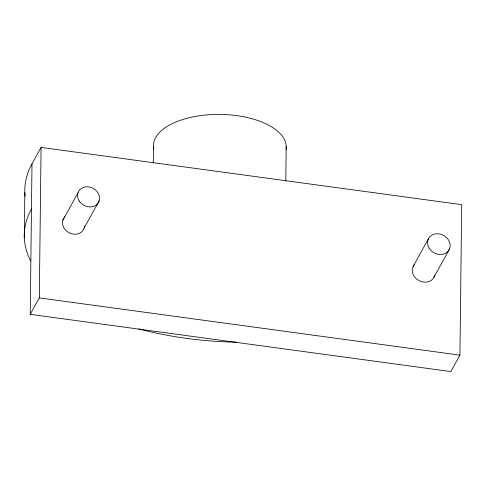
<?xml version="1.0" encoding="UTF-8"?>
<svg xmlns="http://www.w3.org/2000/svg" width="486" height="486" viewBox="0 0 486 486"><rect width="100%" height="100%" fill="white"/><g stroke="black" fill="none" stroke-linecap="round" stroke-linejoin="round"><path stroke-width="0.73" d="M24.3 237.867L24.829 192.656M30.229 314.345L31.997 163.861L41.073 147.422L461.7 204.655L459.932 355.138L450.856 371.577L30.229 314.345L39.305 297.9L41.073 147.422M153.284 162.992L153.479 146.407M285.811 180.974L286.218 146.298M62.888 220.158L77.954 192.869M84.096 228.153L99.162 200.864M413.27 266.249L428.537 238.583M433.895 277.342L449.167 249.676M39.305 297.9L459.932 355.138M153.789 148.916A66.388 31.924 0.7 0 1 219.058 114.423A66.388 31.924 0.7 0 1 286.041 149.354M25.12 196.326A217.54 104.605 0.7 0 1 31.997 163.861M236.567 342.223A217.54 104.605 0.7 0 1 138.868 328.919M30.715 261.091A217.54 104.605 0.7 0 1 31.468 209.071M84.461 226.294A11.378 9.659 28.9 0 1 69.449 232.934A11.378 9.659 28.9 0 1 64.924 216.811M434.606 275.544A11.713 9.945 28.9 0 1 418.865 280.55A11.713 9.945 28.9 0 1 414.418 264.597M429.035 248.012A11.713 9.945 28.9 0 0 448.645 250.527A11.713 9.945 28.9 0 0 438.876 233.851A11.713 9.945 28.9 0 0 429.035 248.012M79.333 201.143A11.378 9.659 28.9 0 0 98.354 202.644A11.378 9.659 28.9 0 0 87.984 186.818A11.378 9.659 28.9 0 0 79.333 201.143"/></g></svg>
